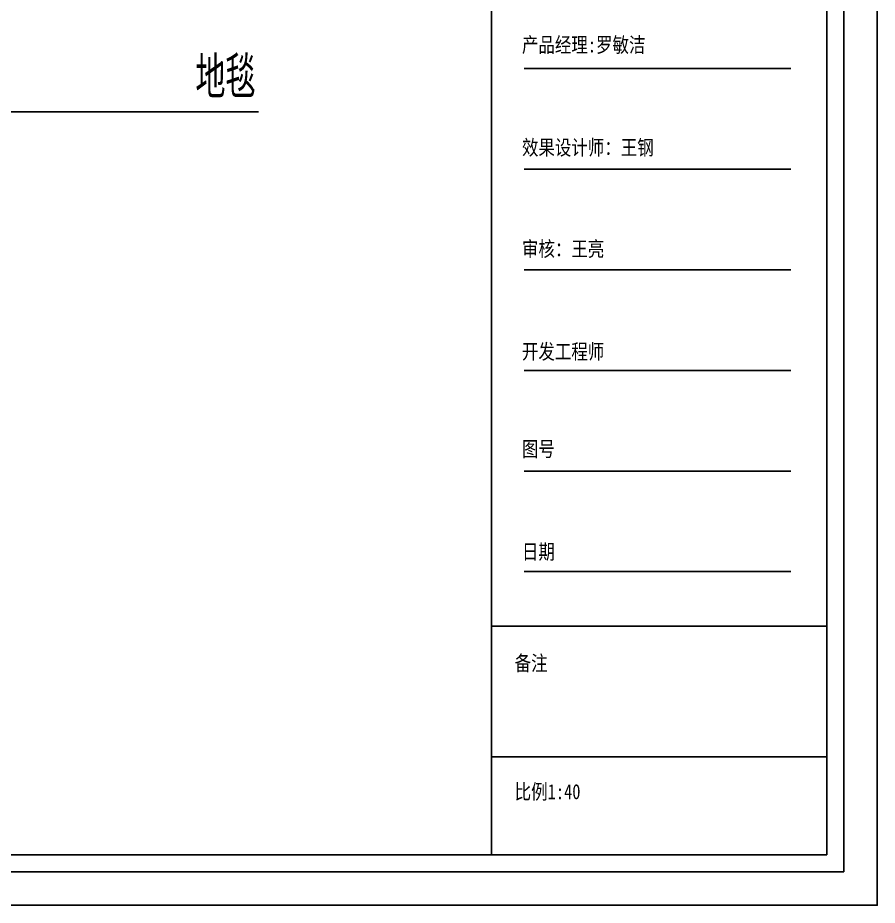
# Model space of a CAD drawing. Extents: x 23971 to 232415, y -48119 to 67869.
# Drawn here: x 228247 to 232415, y 33914 to 38219 of the extents above; entities that cross this region are included whole.
import ezdxf

# ---------------------------------------------------------------- set-up
doc = ezdxf.new("R2010")
doc.units = 0
doc.header["$LTSCALE"] = 1000
doc.header["$MEASUREMENT"] = 0
doc.layers.add('PUB_DIM', color=3, linetype='Continuous')
doc.layers.add('PUB_TEXT', color=7, linetype='Continuous')
doc.styles.add('_TCH_DIM', font='SIMPLEX', dxfattribs={"bigfont": 'GBCBIG'})
doc.styles.get("Standard").update_dxf_attribs({"font": 'gbenor.shx', "bigfont": 'gbcbig.shx'})
doc.styles.add('WJ', font='', dxfattribs={"width": 0.8, "height": 135})
doc.styles.get('WJ').set_extended_font_data('FangSong_GB2312')
doc.dimstyles.new('ISO-25', dxfattribs={"dimtxt": 2.5, "dimasz": 2.5, "dimexe": 1.25, "dimexo": 0.625, "dimtad": 1, "dimtxsty": 'Standard', "dimcen": 2.5, "dimadec": 0, "dimazin": 0, "dimtfac": 1, "dimtmove": 0, "dimatfit": 3, "dimfxl": 1, "dimarcsym": 0})

# ---------------------------------------------------------------- blocks, each defined once
blk = doc.blocks.new('40kuang')
at = {"color": 251}
for p, q in [((-169558.1, 28598.2), (-169558.1, 36672.9)), ((-181089.5, 28598.2), (-169558.1, 28598.2))]:
    blk.add_line(p, q, dxfattribs=at)
for p, q in [((-171265.8, 28679.5), (-171265.8, 36591.5)), ((-169639.4, 28679.5), (-169639.4, 36591.5)), ((-171107.3, 32493.3), (-169814.7, 32493.3)), ((-171107.3, 32005.4), (-169814.7, 32005.4)), ((-171107.3, 31517.4), (-169814.7, 31517.4)), ((-171107.3, 31029.5), (-169814.7, 31029.5)), ((-171107.3, 30541.6), (-169814.7, 30541.6)), ((-171107.3, 30053.6), (-169814.7, 30053.6)), ((-171265.8, 29788.8), (-169639.4, 29788.8)), ((-171265.8, 29155.8), (-169639.4, 29155.8)), ((-181008.2, 28679.5), (-169639.4, 28679.5))]:
    blk.add_line(p, q)
blk.add_lwpolyline([(-181275.4, 28435.5), (-169395.4, 28435.5), (-169395.4, 36835.5), (-181275.4, 36835.5)], close=True)
at = {"char_height": 73.19, "attachment_point": 1, "style": 'WJ'}
for s, insert, width in [('{\\fSimSun|b0|i0|c134|p2;产品经理:罗敏洁}', (-171118.1, 32645.4), 890.377), ('{\\fSimSun|b0|i0|c134|p2;审核：王亮}', (-171118.1, 31655.6), 437.804), ('{\\fSimSun|b0|i0|c134|p2;开发工程师}', (-171118.1, 31157.6), 437.804), ('图号', (-171118.1, 30685.1), 437.804), ('日期', (-171118.1, 30187), 437.804), ('{\\fSimSun|b0|i0|c134|p2;备注}', (-171153.3, 29646.4), 583.485), ('{\\fSimSun|b0|i0|c134|p2;比例1:40}', (-171153.3, 29023.1), 583.485)]:
    blk.add_mtext(s, dxfattribs=dict(at, insert=insert, width=width))

msp = doc.modelspace()

# ---------------------------------------------------------------- block references
at = {"color": 146}
msp.add_blockref('40kuang', (401809.9, 5478.9), dxfattribs=at)

# ---------------------------------------------------------------- texts
at = {"insert": (230691.8, 37626.2), "char_height": 73.19, "width": 914.728, "attachment_point": 1, "style": 'WJ'}
msp.add_mtext('{\\fSimSun|b0|i0|c134|p2;效果设计师：王钢}', dxfattribs=at)
at = {"layer": 'PUB_TEXT', "style": '_TCH_DIM'}
msp.add_text('地毯', height=202.55, dxfattribs=at).set_placement((229108.5, 37827.5, 0))

# ---------------------------------------------------------------- leaders
at = {"layer": 'PUB_DIM'}
msp.add_leader([(226257, 37762.4, 0), (229414.3, 37762.4, 0)], dimstyle='ISO-25', override={"dimscale": 0, "dimasz": 120, "dimtad": 0, "dimldrblk": 'DotSmall', "dimfxl": 100, "dimfxlon": 1, "dimarcsym": 1}, dxfattribs=at)

doc.saveas('drawing.dxf')
